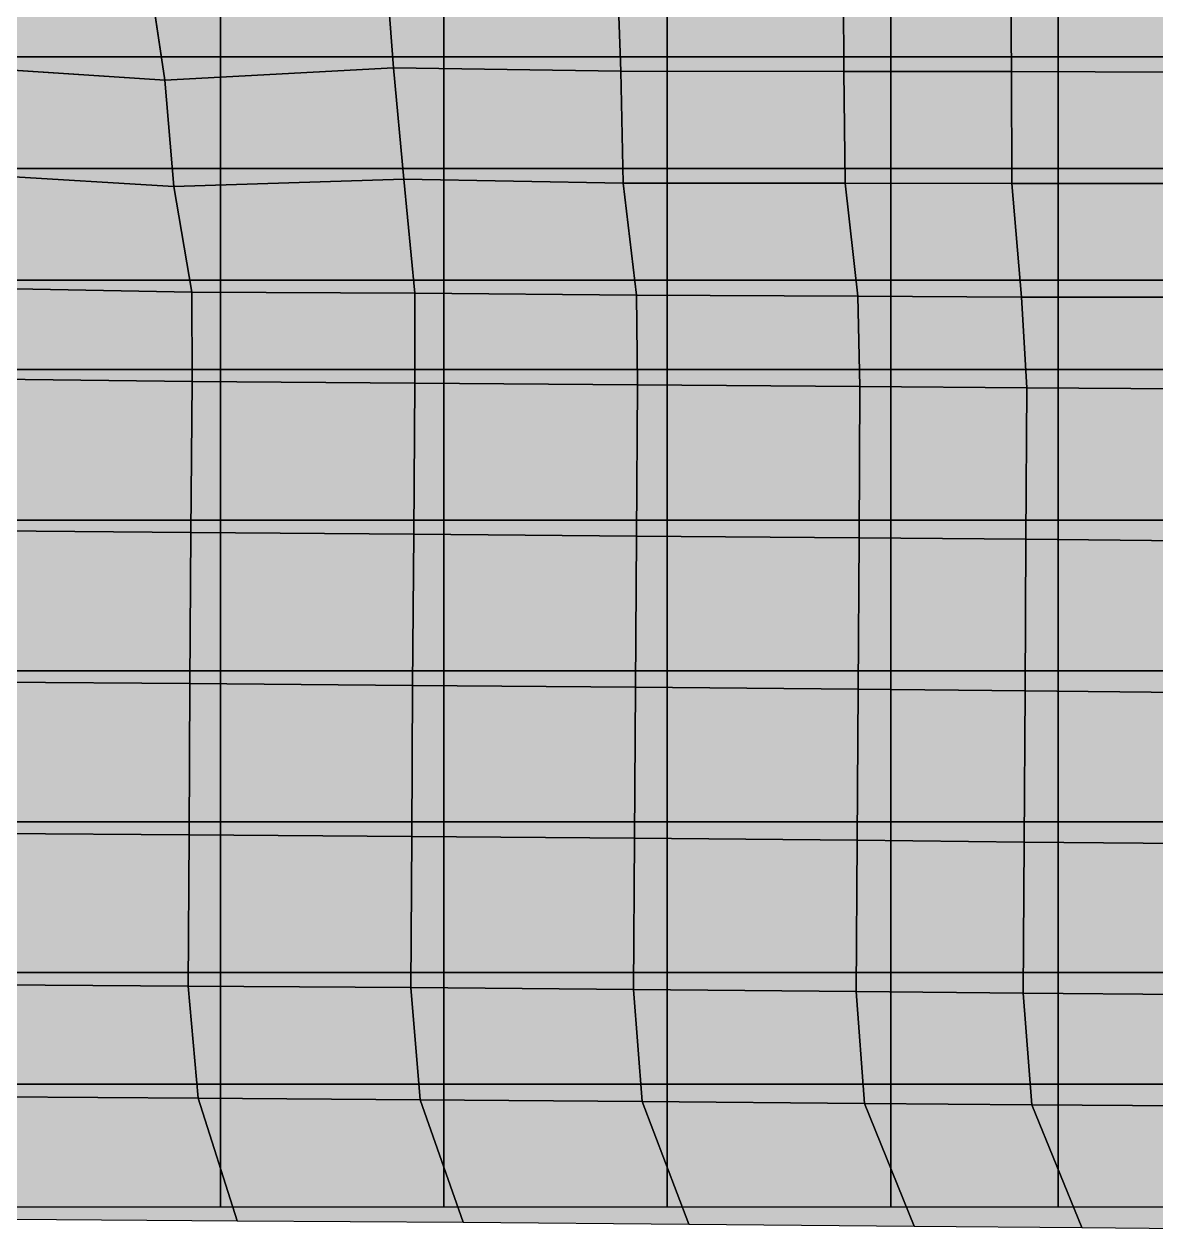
# Model space of a CAD drawing. Header units: inches. Extents: x -100 to 100, y -42 to 41.
# Drawn here: x -22.26 to -12.13, y -41.6 to -30.81 of the extents above; entities that cross this region are included whole.
import ezdxf

# ---------------------------------------------------------------- set-up
doc = ezdxf.new("R2010")
doc.units = ezdxf.units.IN
doc.header["$MEASUREMENT"] = 0
for name, color, linetype in [('Mesh-Acs', 7, 'Continuous'), ('Mesh-Ag1', 7, 'Continuous'), ('Mesh-Dc1', 7, 'Continuous'), ('Mesh-Dg1', 7, 'Continuous'), ('Mesh-Ds1', 7, 'Continuous'), ('Mesh-MPC', 7, 'Continuous'), ('Mesh-SCP(50%)_Acs', 7, 'Continuous'), ('Undeformed Mesh-Acs', 7, 'Continuous'), ('Undeformed Mesh-Ag1', 7, 'Continuous'), ('Undeformed Mesh-Dc1', 7, 'Continuous'), ('Undeformed Mesh-Dg1', 7, 'Continuous'), ('Undeformed Mesh-Ds1', 7, 'Continuous'), ('Undeformed Mesh-MPC', 7, 'Continuous'), ('Undeformed Mesh-SCP(50%)_Acs', 7, 'Continuous')]:
    doc.layers.add(name, color=color, linetype=linetype)

msp = doc.modelspace()

# ---------------------------------------------------------------- linework, layer by layer
at = {"color": 7, "true_color": 0xffffff, "transparency": 33554687}
for p, q in [((-20.9992, -31.3089), (-20.9992, -31.3089)), ((-20.9186, -32.2594), (-20.9186, -32.2594)), ((-20.7586, -33.2079), (-20.7586, -33.2079))]:
    msp.add_line(p, q, dxfattribs=at)
for points in [[(-23.1053, -31.16864), (-21.1409, -30.3465), (-23.2972, -30.2623)], [(-18.9519, -31.19781), (-19.0258, -30.2415), (-21.1409, -30.3465)], [(-18.9519, -31.19781), (-16.9537, -30.237), (-19.0258, -30.2415)], [(-18.9519, -31.19781), (-16.9158, -31.2266), (-16.9537, -30.237)], [(-16.9158, -31.2266), (-14.9248, -30.2318), (-16.9537, -30.237)], [(-16.9158, -31.2266), (-14.9205, -31.2301), (-14.9248, -30.2318)], [(-14.9205, -31.2301), (-13.4244, -30.2306), (-14.9248, -30.2318)], [(-14.9205, -31.2301), (-13.4196, -31.2313), (-13.4244, -30.2306)], [(-13.4196, -31.2313), (-11.9192, -30.2413), (-13.4244, -30.2306)], [(-13.4196, -31.2313), (-11.9192, -31.2368), (-11.9192, -30.2413)], [(-23.1053, -31.16864), (-20.9992, -31.3089), (-21.1409, -30.3465)], [(-18.9519, -31.19781), (-21.1409, -30.3465), (-20.9992, -31.3089)], [(-20.9992, -31.3089), (-23.1053, -31.16864), (-22.9717, -32.13853)], [(-18.9519, -31.19781), (-20.9992, -31.3089), (-20.9186, -32.2594)], [(-18.9519, -31.19781), (-20.9186, -32.2594), (-18.8584, -32.19358)], [(-16.9158, -31.2266), (-18.9519, -31.19781), (-18.8584, -32.19358)], [(-16.9158, -31.2266), (-18.8584, -32.19358), (-16.8967, -32.2319)], [(-14.9205, -31.2301), (-16.9158, -31.2266), (-16.8967, -32.2319)], [(-14.9205, -31.2301), (-16.8967, -32.2319), (-14.9062, -32.2319)], [(-13.4196, -31.2313), (-14.9205, -31.2301), (-14.9062, -32.2319)], [(-13.4196, -31.2313), (-14.9062, -32.2319), (-13.4158, -32.2353)], [(-11.9192, -31.2368), (-13.4196, -31.2313), (-13.4158, -32.2353)], [(-11.9192, -31.2368), (-13.4158, -32.2353), (-11.917, -32.2334)], [(-20.9992, -31.3089), (-22.9717, -32.13853), (-20.9186, -32.2594)], [(-22.9717, -32.13853), (-22.7435, -33.17103), (-20.7586, -33.2079)], [(-22.9717, -32.13853), (-20.7586, -33.2079), (-20.9186, -32.2594)], [(-20.7586, -33.2079), (-18.8584, -32.19358), (-20.9186, -32.2594)], [(-20.7586, -33.2079), (-18.7613, -33.2163), (-18.8584, -32.19358)], [(-18.7613, -33.2163), (-16.8967, -32.2319), (-18.8584, -32.19358)], [(-18.7613, -33.2163), (-16.7752, -33.2352), (-16.8967, -32.2319)], [(-16.8967, -32.2319), (-16.7752, -33.2352), (-14.7955, -33.2435)], [(-16.8967, -32.2319), (-14.7955, -33.2435), (-14.9062, -32.2319)], [(-14.9062, -32.2319), (-14.7955, -33.2435), (-13.3277, -33.2516)], [(-14.9062, -32.2319), (-13.3277, -33.2516), (-13.4158, -32.2353)], [(-13.4158, -32.2353), (-11.8777, -33.2512), (-11.917, -32.2334)], [(-13.4158, -32.2353), (-13.3277, -33.2516), (-11.8777, -33.2512)], [(-22.7458, -33.98302), (-20.7586, -33.2079), (-22.7435, -33.17103)], [(-22.7458, -33.98302), (-20.756, -34.006), (-20.7586, -33.2079)], [(-20.756, -34.006), (-18.7613, -33.2163), (-20.7586, -33.2079)], [(-20.756, -34.006), (-18.7618, -34.0216), (-18.7613, -33.2163)], [(-18.7618, -34.0216), (-16.7752, -33.2352), (-18.7613, -33.2163)], [(-18.7618, -34.0216), (-16.7677, -34.0379), (-16.7752, -33.2352)], [(-16.7677, -34.0379), (-14.7955, -33.2435), (-16.7752, -33.2352)], [(-16.7677, -34.0379), (-14.7758, -34.0521), (-14.7955, -33.2435)], [(-14.7758, -34.0521), (-13.3277, -33.2516), (-14.7955, -33.2435)], [(-14.7758, -34.0521), (-13.282, -34.0634), (-13.3277, -33.2516)], [(-13.282, -34.0634), (-11.8777, -33.2512), (-13.3277, -33.2516)], [(-13.282, -34.0634), (-11.7937, -34.0723), (-11.8777, -33.2512)], [(-22.7579, -35.34159), (-20.756, -34.006), (-22.7458, -33.98302)], [(-22.7579, -35.34159), (-20.7657, -35.3595), (-20.756, -34.006)], [(-20.756, -34.006), (-20.7657, -35.3595), (-18.771, -35.3755)], [(-20.756, -34.006), (-18.771, -35.3755), (-18.7618, -34.0216)], [(-18.771, -35.3755), (-16.7677, -34.0379), (-18.7618, -34.0216)], [(-18.771, -35.3755), (-16.7766, -35.3916), (-16.7677, -34.0379)], [(-16.7766, -35.3916), (-14.7758, -34.0521), (-16.7677, -34.0379)], [(-16.7766, -35.3916), (-14.7827, -35.4078), (-14.7758, -34.0521)], [(-14.7827, -35.4078), (-13.282, -34.0634), (-14.7758, -34.0521)], [(-14.7827, -35.4078), (-13.2895, -35.4192), (-13.282, -34.0634)], [(-13.282, -34.0634), (-13.2895, -35.4192), (-11.7995, -35.436)], [(-13.282, -34.0634), (-11.7995, -35.436), (-11.7937, -34.0723)], [(-22.7672, -36.69774), (-20.7657, -35.3595), (-22.7579, -35.34159)], [(-22.7672, -36.69774), (-20.7747, -36.7136), (-20.7657, -35.3595)], [(-20.7747, -36.7136), (-18.771, -35.3755), (-20.7657, -35.3595)], [(-20.7747, -36.7136), (-18.7805, -36.7289), (-18.771, -35.3755)], [(-18.7805, -36.7289), (-16.7766, -35.3916), (-18.771, -35.3755)], [(-18.7805, -36.7289), (-16.7853, -36.7451), (-16.7766, -35.3916)], [(-16.7853, -36.7451), (-14.7827, -35.4078), (-16.7766, -35.3916)], [(-16.7853, -36.7451), (-14.7906, -36.7619), (-14.7827, -35.4078)], [(-14.7906, -36.7619), (-13.2895, -35.4192), (-14.7827, -35.4078)], [(-14.7906, -36.7619), (-13.2971, -36.777), (-13.2895, -35.4192)], [(-13.2971, -36.777), (-11.7995, -35.436), (-13.2895, -35.4192)], [(-13.2971, -36.777), (-11.8035, -36.7929), (-11.7995, -35.436)], [(-22.7753, -38.0533), (-20.7747, -36.7136), (-22.7672, -36.69774)], [(-22.7753, -38.0533), (-20.7826, -38.068), (-20.7747, -36.7136)], [(-18.789, -38.0827), (-20.7747, -36.7136), (-20.7826, -38.068)], [(-18.789, -38.0827), (-18.7805, -36.7289), (-20.7747, -36.7136)], [(-18.789, -38.0827), (-16.7853, -36.7451), (-18.7805, -36.7289)], [(-18.789, -38.0827), (-16.7943, -38.0981), (-16.7853, -36.7451)], [(-16.7943, -38.0981), (-14.7906, -36.7619), (-16.7853, -36.7451)], [(-16.7943, -38.0981), (-14.7998, -38.1161), (-14.7906, -36.7619)], [(-14.7998, -38.1161), (-13.2971, -36.777), (-14.7906, -36.7619)], [(-14.7998, -38.1161), (-13.304, -38.1324), (-13.2971, -36.777)], [(-13.304, -38.1324), (-11.8035, -36.7929), (-13.2971, -36.777)], [(-13.304, -38.1324), (-11.8074, -38.1463), (-11.8035, -36.7929)], [(-20.7826, -38.068), (-22.7753, -38.0533), (-22.7825, -39.4085)], [(-20.7826, -38.068), (-22.7825, -39.4085), (-20.7898, -39.4226)], [(-18.7963, -39.4367), (-20.7826, -38.068), (-20.7898, -39.4226)], [(-18.7963, -39.4367), (-18.789, -38.0827), (-20.7826, -38.068)], [(-16.7943, -38.0981), (-18.789, -38.0827), (-18.7963, -39.4367)], [(-16.7943, -38.0981), (-18.7963, -39.4367), (-16.8028, -39.452)], [(-14.7998, -38.1161), (-16.7943, -38.0981), (-16.8028, -39.452)], [(-14.7998, -38.1161), (-16.8028, -39.452), (-14.8093, -39.4703)], [(-13.304, -38.1324), (-14.7998, -38.1161), (-14.8093, -39.4703)], [(-13.304, -38.1324), (-14.8093, -39.4703), (-13.313, -39.4852)], [(-11.8074, -38.1463), (-13.304, -38.1324), (-13.313, -39.4852)], [(-11.8074, -38.1463), (-13.313, -39.4852), (-11.8136, -39.4971)], [(-20.7898, -39.4226), (-22.7825, -39.4085), (-22.6877, -40.4136)], [(-20.7898, -39.4226), (-22.6877, -40.4136), (-20.6996, -40.4271)], [(-18.7119, -40.4415), (-18.7963, -39.4367), (-20.7898, -39.4226)], [(-18.7119, -40.4415), (-20.7898, -39.4226), (-20.6996, -40.4271)], [(-16.8028, -39.452), (-18.7963, -39.4367), (-18.7119, -40.4415)], [(-16.8028, -39.452), (-18.7119, -40.4415), (-16.7248, -40.4568)], [(-14.8093, -39.4703), (-16.8028, -39.452), (-16.7248, -40.4568)], [(-14.8093, -39.4703), (-16.7248, -40.4568), (-14.7351, -40.4739)], [(-13.313, -39.4852), (-14.8093, -39.4703), (-14.7351, -40.4739)], [(-13.313, -39.4852), (-14.7351, -40.4739), (-13.2374, -40.4856)], [(-13.313, -39.4852), (-13.2374, -40.4856), (-11.7372, -40.497)], [(-13.313, -39.4852), (-11.7372, -40.497), (-11.8136, -39.4971)], [(-22.3761, -41.5098), (-20.6996, -40.4271), (-22.6877, -40.4136)], [(-22.3761, -41.5098), (-20.3517, -41.524), (-20.6996, -40.4271)], [(-18.7119, -40.4415), (-20.6996, -40.4271), (-20.3517, -41.524)], [(-18.7119, -40.4415), (-20.3517, -41.524), (-18.3282, -41.5385)], [(-18.3282, -41.5385), (-16.7248, -40.4568), (-18.7119, -40.4415)], [(-18.3282, -41.5385), (-16.3061, -41.5549), (-16.7248, -40.4568)], [(-16.3061, -41.5549), (-14.7351, -40.4739), (-16.7248, -40.4568)], [(-16.3061, -41.5549), (-14.291, -41.5732), (-14.7351, -40.4739)], [(-14.291, -41.5732), (-13.2374, -40.4856), (-14.7351, -40.4739)], [(-14.291, -41.5732), (-12.7877, -41.5856), (-13.2374, -40.4856)], [(-13.2374, -40.4856), (-12.7877, -41.5856), (-11.2887, -41.5975)], [(-13.2374, -40.4856), (-11.2887, -41.5975), (-11.7372, -40.497)]]:
    msp.add_solid(points, dxfattribs=at)
at = {"layer": 'Mesh-Acs', "color": 18, "true_color": 0x000000, "transparency": 33554559}
for p, q in [((-20.9992, -31.3089), (-21.1409, -30.3465)), ((-23.1053, -31.16864), (-20.9992, -31.3089)), ((-20.9992, -31.3089), (-23.1053, -31.16864)), ((-20.9186, -32.2594), (-20.9992, -31.3089)), ((-20.9186, -32.2594), (-22.9717, -32.13853)), ((-22.9717, -32.13853), (-20.9186, -32.2594)), ((-20.7586, -33.2079), (-20.9186, -32.2594)), ((-22.7435, -33.17103), (-20.7586, -33.2079))]:
    msp.add_line(p, q, dxfattribs=at)
at = {"layer": 'Mesh-Ag1', "color": 18, "true_color": 0x000000, "transparency": 33554559}
for p, q in [((-20.7586, -33.2079), (-22.7435, -33.17103)), ((-20.756, -34.006), (-20.7586, -33.2079)), ((-18.7613, -33.2163), (-20.7586, -33.2079)), ((-20.7586, -33.2079), (-20.756, -34.006)), ((-18.7618, -34.0216), (-18.7613, -33.2163)), ((-18.7613, -33.2163), (-18.7618, -34.0216)), ((-16.7752, -33.2352), (-18.7613, -33.2163)), ((-16.7677, -34.0379), (-16.7752, -33.2352)), ((-14.7955, -33.2435), (-16.7752, -33.2352)), ((-16.7752, -33.2352), (-16.7677, -34.0379)), ((-14.7758, -34.0521), (-14.7955, -33.2435)), ((-13.3277, -33.2516), (-14.7955, -33.2435)), ((-14.7955, -33.2435), (-14.7758, -34.0521)), ((-11.8777, -33.2512), (-13.3277, -33.2516)), ((-13.282, -34.0634), (-13.3277, -33.2516)), ((-13.3277, -33.2516), (-13.282, -34.0634)), ((-22.7458, -33.98302), (-20.756, -34.006)), ((-20.756, -34.006), (-18.7618, -34.0216)), ((-18.7618, -34.0216), (-16.7677, -34.0379)), ((-16.7677, -34.0379), (-14.7758, -34.0521)), ((-14.7758, -34.0521), (-13.282, -34.0634)), ((-13.282, -34.0634), (-11.7937, -34.0723))]:
    msp.add_line(p, q, dxfattribs=at)
at = {"layer": 'Mesh-Dc1', "color": 18, "true_color": 0x000000, "transparency": 33554559}
for p, q in [((-20.756, -34.006), (-22.7458, -33.98302)), ((-20.7657, -35.3595), (-20.756, -34.006)), ((-20.756, -34.006), (-20.7657, -35.3595)), ((-18.7618, -34.0216), (-20.756, -34.006)), ((-18.771, -35.3755), (-18.7618, -34.0216)), ((-18.7618, -34.0216), (-18.771, -35.3755)), ((-16.7677, -34.0379), (-18.7618, -34.0216)), ((-16.7766, -35.3916), (-16.7677, -34.0379)), ((-16.7677, -34.0379), (-16.7766, -35.3916)), ((-14.7758, -34.0521), (-16.7677, -34.0379)), ((-14.7827, -35.4078), (-14.7758, -34.0521)), ((-14.7758, -34.0521), (-14.7827, -35.4078)), ((-13.282, -34.0634), (-14.7758, -34.0521)), ((-13.2895, -35.4192), (-13.282, -34.0634)), ((-13.282, -34.0634), (-13.2895, -35.4192)), ((-11.7937, -34.0723), (-13.282, -34.0634)), ((-20.7657, -35.3595), (-22.7579, -35.34159)), ((-22.7579, -35.34159), (-20.7657, -35.3595)), ((-20.7747, -36.7136), (-20.7657, -35.3595)), ((-20.7657, -35.3595), (-20.7747, -36.7136)), ((-18.771, -35.3755), (-20.7657, -35.3595)), ((-20.7657, -35.3595), (-18.771, -35.3755)), ((-18.7805, -36.7289), (-18.771, -35.3755)), ((-18.771, -35.3755), (-18.7805, -36.7289)), ((-16.7766, -35.3916), (-18.771, -35.3755)), ((-18.771, -35.3755), (-16.7766, -35.3916)), ((-16.7853, -36.7451), (-16.7766, -35.3916)), ((-16.7766, -35.3916), (-16.7853, -36.7451)), ((-14.7827, -35.4078), (-16.7766, -35.3916)), ((-16.7766, -35.3916), (-14.7827, -35.4078)), ((-14.7906, -36.7619), (-14.7827, -35.4078)), ((-14.7827, -35.4078), (-14.7906, -36.7619)), ((-13.2895, -35.4192), (-14.7827, -35.4078)), ((-14.7827, -35.4078), (-13.2895, -35.4192)), ((-13.2971, -36.777), (-13.2895, -35.4192)), ((-13.2895, -35.4192), (-13.2971, -36.777)), ((-11.7995, -35.436), (-13.2895, -35.4192)), ((-13.2895, -35.4192), (-11.7995, -35.436)), ((-20.7747, -36.7136), (-22.7672, -36.69774)), ((-22.7672, -36.69774), (-20.7747, -36.7136)), ((-20.7826, -38.068), (-20.7747, -36.7136)), ((-20.7747, -36.7136), (-20.7826, -38.068)), ((-18.7805, -36.7289), (-20.7747, -36.7136)), ((-20.7747, -36.7136), (-18.7805, -36.7289)), ((-18.789, -38.0827), (-18.7805, -36.7289)), ((-18.7805, -36.7289), (-18.789, -38.0827)), ((-16.7853, -36.7451), (-18.7805, -36.7289)), ((-18.7805, -36.7289), (-16.7853, -36.7451)), ((-16.7943, -38.0981), (-16.7853, -36.7451)), ((-16.7853, -36.7451), (-16.7943, -38.0981)), ((-14.7906, -36.7619), (-16.7853, -36.7451)), ((-16.7853, -36.7451), (-14.7906, -36.7619)), ((-14.7998, -38.1161), (-14.7906, -36.7619)), ((-14.7906, -36.7619), (-14.7998, -38.1161)), ((-13.2971, -36.777), (-14.7906, -36.7619)), ((-14.7906, -36.7619), (-13.2971, -36.777)), ((-13.304, -38.1324), (-13.2971, -36.777)), ((-13.2971, -36.777), (-13.304, -38.1324)), ((-11.8035, -36.7929), (-13.2971, -36.777)), ((-13.2971, -36.777), (-11.8035, -36.7929)), ((-20.7826, -38.068), (-22.7753, -38.0533)), ((-22.7753, -38.0533), (-20.7826, -38.068)), ((-20.7898, -39.4226), (-20.7826, -38.068)), ((-20.7826, -38.068), (-20.7898, -39.4226)), ((-18.789, -38.0827), (-20.7826, -38.068)), ((-20.7826, -38.068), (-18.789, -38.0827)), ((-18.7963, -39.4367), (-18.789, -38.0827)), ((-18.789, -38.0827), (-18.7963, -39.4367)), ((-16.7943, -38.0981), (-18.789, -38.0827)), ((-18.789, -38.0827), (-16.7943, -38.0981)), ((-16.8028, -39.452), (-16.7943, -38.0981)), ((-16.7943, -38.0981), (-16.8028, -39.452)), ((-14.7998, -38.1161), (-16.7943, -38.0981)), ((-16.7943, -38.0981), (-14.7998, -38.1161)), ((-14.8093, -39.4703), (-14.7998, -38.1161)), ((-14.7998, -38.1161), (-14.8093, -39.4703)), ((-13.304, -38.1324), (-14.7998, -38.1161)), ((-14.7998, -38.1161), (-13.304, -38.1324)), ((-13.313, -39.4852), (-13.304, -38.1324)), ((-13.304, -38.1324), (-13.313, -39.4852)), ((-11.8074, -38.1463), (-13.304, -38.1324)), ((-13.304, -38.1324), (-11.8074, -38.1463)), ((-22.7825, -39.4085), (-20.7898, -39.4226)), ((-20.7898, -39.4226), (-18.7963, -39.4367)), ((-18.7963, -39.4367), (-16.8028, -39.452)), ((-16.8028, -39.452), (-14.8093, -39.4703)), ((-14.8093, -39.4703), (-13.313, -39.4852)), ((-13.313, -39.4852), (-11.8136, -39.4971))]:
    msp.add_line(p, q, dxfattribs=at)
at = {"layer": 'Mesh-Dg1', "color": 18, "true_color": 0x000000, "transparency": 33554559}
for p, q in [((-20.6996, -40.4271), (-22.6877, -40.4136)), ((-20.3517, -41.524), (-20.6996, -40.4271)), ((-18.7119, -40.4415), (-20.6996, -40.4271)), ((-20.6996, -40.4271), (-20.3517, -41.524)), ((-18.3282, -41.5385), (-18.7119, -40.4415)), ((-16.7248, -40.4568), (-18.7119, -40.4415)), ((-18.7119, -40.4415), (-18.3282, -41.5385)), ((-16.3061, -41.5549), (-16.7248, -40.4568)), ((-14.7351, -40.4739), (-16.7248, -40.4568)), ((-16.7248, -40.4568), (-16.3061, -41.5549)), ((-14.291, -41.5732), (-14.7351, -40.4739)), ((-13.2374, -40.4856), (-14.7351, -40.4739)), ((-14.7351, -40.4739), (-14.291, -41.5732)), ((-12.7877, -41.5856), (-13.2374, -40.4856)), ((-13.2374, -40.4856), (-12.7877, -41.5856)), ((-11.7372, -40.497), (-13.2374, -40.4856)), ((-22.3761, -41.5098), (-20.3517, -41.524)), ((-20.3517, -41.524), (-18.3282, -41.5385)), ((-18.3282, -41.5385), (-16.3061, -41.5549)), ((-16.3061, -41.5549), (-14.291, -41.5732)), ((-14.291, -41.5732), (-12.7877, -41.5856)), ((-12.7877, -41.5856), (-11.2887, -41.5975))]:
    msp.add_line(p, q, dxfattribs=at)
at = {"layer": 'Mesh-Ds1', "color": 18, "true_color": 0x000000, "transparency": 33554559}
for p, q in [((-20.7898, -39.4226), (-22.7825, -39.4085)), ((-20.6996, -40.4271), (-20.7898, -39.4226)), ((-18.7963, -39.4367), (-20.7898, -39.4226)), ((-20.7898, -39.4226), (-20.6996, -40.4271)), ((-18.7119, -40.4415), (-18.7963, -39.4367)), ((-16.8028, -39.452), (-18.7963, -39.4367)), ((-18.7963, -39.4367), (-18.7119, -40.4415)), ((-16.7248, -40.4568), (-16.8028, -39.452)), ((-14.8093, -39.4703), (-16.8028, -39.452)), ((-16.8028, -39.452), (-16.7248, -40.4568)), ((-14.7351, -40.4739), (-14.8093, -39.4703)), ((-13.313, -39.4852), (-14.8093, -39.4703)), ((-14.8093, -39.4703), (-14.7351, -40.4739)), ((-13.2374, -40.4856), (-13.313, -39.4852)), ((-13.313, -39.4852), (-13.2374, -40.4856)), ((-11.8136, -39.4971), (-13.313, -39.4852)), ((-22.6877, -40.4136), (-20.6996, -40.4271)), ((-20.6996, -40.4271), (-18.7119, -40.4415)), ((-18.7119, -40.4415), (-16.7248, -40.4568)), ((-16.7248, -40.4568), (-14.7351, -40.4739)), ((-14.7351, -40.4739), (-13.2374, -40.4856)), ((-13.2374, -40.4856), (-11.7372, -40.497))]:
    msp.add_line(p, q, dxfattribs=at)
at = {"layer": 'Mesh-MPC', "color": 18, "true_color": 0x000000, "transparency": 33554559}
for p, q in [((-20.9992, -31.3089), (-20.9992, -31.3089)), ((-20.9186, -32.2594), (-20.9186, -32.2594)), ((-20.7586, -33.2079), (-20.7586, -33.2079))]:
    msp.add_line(p, q, dxfattribs=at)
at = {"layer": 'Mesh-SCP(50%)_Acs', "color": 18, "true_color": 0x000000, "transparency": 33554559}
for p, q in [((-18.9519, -31.19781), (-19.0258, -30.2415)), ((-19.0258, -30.2415), (-18.9519, -31.19781)), ((-16.9158, -31.2266), (-16.9537, -30.237)), ((-16.9537, -30.237), (-16.9158, -31.2266)), ((-14.9205, -31.2301), (-14.9248, -30.2318)), ((-14.9248, -30.2318), (-14.9205, -31.2301)), ((-13.4196, -31.2313), (-13.4244, -30.2306)), ((-13.4244, -30.2306), (-13.4196, -31.2313)), ((-21.1409, -30.3465), (-20.9992, -31.3089)), ((-18.9519, -31.19781), (-20.9992, -31.3089)), ((-20.9992, -31.3089), (-18.9519, -31.19781)), ((-18.8584, -32.19358), (-18.9519, -31.19781)), ((-16.9158, -31.2266), (-18.9519, -31.19781)), ((-18.9519, -31.19781), (-18.8584, -32.19358)), ((-18.9519, -31.19781), (-16.9158, -31.2266)), ((-16.8967, -32.2319), (-16.9158, -31.2266)), ((-14.9205, -31.2301), (-16.9158, -31.2266)), ((-16.9158, -31.2266), (-16.8967, -32.2319)), ((-16.9158, -31.2266), (-14.9205, -31.2301)), ((-14.9062, -32.2319), (-14.9205, -31.2301)), ((-13.4196, -31.2313), (-14.9205, -31.2301)), ((-14.9205, -31.2301), (-14.9062, -32.2319)), ((-14.9205, -31.2301), (-13.4196, -31.2313)), ((-13.4158, -32.2353), (-13.4196, -31.2313)), ((-11.9192, -31.2368), (-13.4196, -31.2313)), ((-13.4196, -31.2313), (-13.4158, -32.2353)), ((-13.4196, -31.2313), (-11.9192, -31.2368)), ((-20.9992, -31.3089), (-20.9186, -32.2594)), ((-18.8584, -32.19358), (-20.9186, -32.2594)), ((-20.9186, -32.2594), (-18.8584, -32.19358)), ((-20.9186, -32.2594), (-20.7586, -33.2079)), ((-18.7613, -33.2163), (-18.8584, -32.19358)), ((-16.8967, -32.2319), (-18.8584, -32.19358)), ((-18.8584, -32.19358), (-18.7613, -33.2163)), ((-18.8584, -32.19358), (-16.8967, -32.2319)), ((-16.7752, -33.2352), (-16.8967, -32.2319)), ((-16.8967, -32.2319), (-16.7752, -33.2352)), ((-14.9062, -32.2319), (-16.8967, -32.2319)), ((-16.8967, -32.2319), (-14.9062, -32.2319)), ((-14.7955, -33.2435), (-14.9062, -32.2319)), ((-14.9062, -32.2319), (-14.7955, -33.2435)), ((-13.4158, -32.2353), (-14.9062, -32.2319)), ((-14.9062, -32.2319), (-13.4158, -32.2353)), ((-11.917, -32.2334), (-13.4158, -32.2353)), ((-13.4158, -32.2353), (-11.917, -32.2334)), ((-13.3277, -33.2516), (-13.4158, -32.2353)), ((-13.4158, -32.2353), (-13.3277, -33.2516)), ((-20.7586, -33.2079), (-18.7613, -33.2163)), ((-18.7613, -33.2163), (-16.7752, -33.2352)), ((-16.7752, -33.2352), (-14.7955, -33.2435)), ((-14.7955, -33.2435), (-13.3277, -33.2516)), ((-13.3277, -33.2516), (-11.8777, -33.2512))]:
    msp.add_line(p, q, dxfattribs=at)
at = {"layer": 'Undeformed Mesh-Acs', "color": 1, "true_color": 0xff0000, "transparency": 33554687}
for p, q in [((-20.5, -31.1), (-20.5, -30.1)), ((-22.5, -31.1), (-20.5, -31.1)), ((-20.5, -31.1), (-22.5, -31.1)), ((-20.5, -32.1), (-20.5, -31.1)), ((-20.5, -32.1), (-22.5, -32.1)), ((-22.5, -32.1), (-20.5, -32.1)), ((-20.5, -33.1), (-20.5, -32.1)), ((-22.5, -33.1), (-20.5, -33.1))]:
    msp.add_line(p, q, dxfattribs=at)
at = {"layer": 'Undeformed Mesh-Ag1', "color": 1, "true_color": 0xff0000, "transparency": 33554687}
for p, q in [((-20.5, -33.1), (-22.5, -33.1)), ((-20.5, -33.9), (-20.5, -33.1)), ((-18.5, -33.1), (-20.5, -33.1)), ((-20.5, -33.1), (-20.5, -33.9)), ((-18.5, -33.9), (-18.5, -33.1)), ((-16.5, -33.1), (-18.5, -33.1)), ((-18.5, -33.1), (-18.5, -33.9)), ((-16.5, -33.9), (-16.5, -33.1)), ((-14.5, -33.1), (-16.5, -33.1)), ((-16.5, -33.1), (-16.5, -33.9)), ((-14.5, -33.9), (-14.5, -33.1)), ((-13, -33.1), (-14.5, -33.1)), ((-14.5, -33.1), (-14.5, -33.9)), ((-13, -33.9), (-13, -33.1)), ((-11.5, -33.1), (-13, -33.1)), ((-13, -33.1), (-13, -33.9)), ((-22.5, -33.9), (-20.5, -33.9)), ((-20.5, -33.9), (-18.5, -33.9)), ((-18.5, -33.9), (-16.5, -33.9)), ((-16.5, -33.9), (-14.5, -33.9)), ((-14.5, -33.9), (-13, -33.9)), ((-13, -33.9), (-11.5, -33.9))]:
    msp.add_line(p, q, dxfattribs=at)
at = {"layer": 'Undeformed Mesh-Dc1', "color": 1, "true_color": 0xff0000, "transparency": 33554687}
for p, q in [((-20.5, -33.9), (-22.5, -33.9)), ((-20.5, -35.25), (-20.5, -33.9)), ((-20.5, -33.9), (-20.5, -35.25)), ((-18.5, -33.9), (-20.5, -33.9)), ((-18.5, -35.25), (-18.5, -33.9)), ((-16.5, -33.9), (-18.5, -33.9)), ((-18.5, -33.9), (-18.5, -35.25)), ((-16.5, -35.25), (-16.5, -33.9)), ((-14.5, -33.9), (-16.5, -33.9)), ((-16.5, -33.9), (-16.5, -35.25)), ((-14.5, -35.25), (-14.5, -33.9)), ((-13, -33.9), (-14.5, -33.9)), ((-14.5, -33.9), (-14.5, -35.25)), ((-13, -35.25), (-13, -33.9)), ((-13, -33.9), (-13, -35.25)), ((-11.5, -33.9), (-13, -33.9)), ((-20.5, -35.25), (-22.5, -35.25)), ((-22.5, -35.25), (-20.5, -35.25)), ((-20.5, -36.6), (-20.5, -35.25)), ((-18.5, -35.25), (-20.5, -35.25)), ((-20.5, -35.25), (-20.5, -36.6)), ((-20.5, -35.25), (-18.5, -35.25)), ((-18.5, -36.6), (-18.5, -35.25)), ((-16.5, -35.25), (-18.5, -35.25)), ((-18.5, -35.25), (-18.5, -36.6)), ((-18.5, -35.25), (-16.5, -35.25)), ((-16.5, -36.6), (-16.5, -35.25)), ((-14.5, -35.25), (-16.5, -35.25)), ((-16.5, -35.25), (-16.5, -36.6)), ((-16.5, -35.25), (-14.5, -35.25)), ((-14.5, -36.6), (-14.5, -35.25)), ((-13, -35.25), (-14.5, -35.25)), ((-14.5, -35.25), (-14.5, -36.6)), ((-14.5, -35.25), (-13, -35.25)), ((-13, -36.6), (-13, -35.25)), ((-11.5, -35.25), (-13, -35.25)), ((-13, -35.25), (-13, -36.6)), ((-13, -35.25), (-11.5, -35.25)), ((-20.5, -36.6), (-22.5, -36.6)), ((-22.5, -36.6), (-20.5, -36.6)), ((-20.5, -37.95), (-20.5, -36.6)), ((-18.5, -36.6), (-20.5, -36.6)), ((-20.5, -36.6), (-20.5, -37.95)), ((-20.5, -36.6), (-18.5, -36.6)), ((-18.5, -37.95), (-18.5, -36.6)), ((-16.5, -36.6), (-18.5, -36.6)), ((-18.5, -36.6), (-18.5, -37.95)), ((-18.5, -36.6), (-16.5, -36.6)), ((-16.5, -37.95), (-16.5, -36.6)), ((-14.5, -36.6), (-16.5, -36.6)), ((-16.5, -36.6), (-16.5, -37.95)), ((-16.5, -36.6), (-14.5, -36.6)), ((-14.5, -37.95), (-14.5, -36.6)), ((-13, -36.6), (-14.5, -36.6)), ((-14.5, -36.6), (-14.5, -37.95)), ((-14.5, -36.6), (-13, -36.6)), ((-13, -37.95), (-13, -36.6)), ((-11.5, -36.6), (-13, -36.6)), ((-13, -36.6), (-13, -37.95)), ((-13, -36.6), (-11.5, -36.6)), ((-20.5, -37.95), (-22.5, -37.95)), ((-22.5, -37.95), (-20.5, -37.95)), ((-20.5, -39.3), (-20.5, -37.95)), ((-18.5, -37.95), (-20.5, -37.95)), ((-20.5, -37.95), (-20.5, -39.3)), ((-20.5, -37.95), (-18.5, -37.95)), ((-18.5, -39.3), (-18.5, -37.95)), ((-16.5, -37.95), (-18.5, -37.95)), ((-18.5, -37.95), (-18.5, -39.3)), ((-18.5, -37.95), (-16.5, -37.95)), ((-16.5, -39.3), (-16.5, -37.95)), ((-14.5, -37.95), (-16.5, -37.95)), ((-16.5, -37.95), (-16.5, -39.3)), ((-16.5, -37.95), (-14.5, -37.95)), ((-14.5, -39.3), (-14.5, -37.95)), ((-13, -37.95), (-14.5, -37.95)), ((-14.5, -37.95), (-14.5, -39.3)), ((-14.5, -37.95), (-13, -37.95)), ((-13, -39.3), (-13, -37.95)), ((-11.5, -37.95), (-13, -37.95)), ((-13, -37.95), (-13, -39.3)), ((-13, -37.95), (-11.5, -37.95)), ((-22.5, -39.3), (-20.5, -39.3)), ((-20.5, -39.3), (-18.5, -39.3)), ((-18.5, -39.3), (-16.5, -39.3)), ((-16.5, -39.3), (-14.5, -39.3)), ((-14.5, -39.3), (-13, -39.3)), ((-13, -39.3), (-11.5, -39.3))]:
    msp.add_line(p, q, dxfattribs=at)
at = {"layer": 'Undeformed Mesh-Dg1', "color": 1, "true_color": 0xff0000, "transparency": 33554687}
for p, q in [((-20.5, -40.3), (-22.5, -40.3)), ((-20.5, -41.4), (-20.5, -40.3)), ((-18.5, -40.3), (-20.5, -40.3)), ((-20.5, -40.3), (-20.5, -41.4)), ((-18.5, -41.4), (-18.5, -40.3)), ((-16.5, -40.3), (-18.5, -40.3)), ((-18.5, -40.3), (-18.5, -41.4)), ((-16.5, -41.4), (-16.5, -40.3)), ((-14.5, -40.3), (-16.5, -40.3)), ((-16.5, -40.3), (-16.5, -41.4)), ((-14.5, -41.4), (-14.5, -40.3)), ((-13, -40.3), (-14.5, -40.3)), ((-14.5, -40.3), (-14.5, -41.4)), ((-13, -41.4), (-13, -40.3)), ((-13, -40.3), (-13, -41.4)), ((-11.5, -40.3), (-13, -40.3)), ((-22.5, -41.4), (-20.5, -41.4)), ((-20.5, -41.4), (-18.5, -41.4)), ((-18.5, -41.4), (-16.5, -41.4)), ((-16.5, -41.4), (-14.5, -41.4)), ((-14.5, -41.4), (-13, -41.4)), ((-13, -41.4), (-11.5, -41.4))]:
    msp.add_line(p, q, dxfattribs=at)
at = {"layer": 'Undeformed Mesh-Ds1', "color": 1, "true_color": 0xff0000, "transparency": 33554687}
for p, q in [((-20.5, -39.3), (-22.5, -39.3)), ((-20.5, -40.3), (-20.5, -39.3)), ((-18.5, -39.3), (-20.5, -39.3)), ((-20.5, -39.3), (-20.5, -40.3)), ((-18.5, -40.3), (-18.5, -39.3)), ((-16.5, -39.3), (-18.5, -39.3)), ((-18.5, -39.3), (-18.5, -40.3)), ((-16.5, -40.3), (-16.5, -39.3)), ((-14.5, -39.3), (-16.5, -39.3)), ((-16.5, -39.3), (-16.5, -40.3)), ((-14.5, -40.3), (-14.5, -39.3)), ((-13, -39.3), (-14.5, -39.3)), ((-14.5, -39.3), (-14.5, -40.3)), ((-13, -40.3), (-13, -39.3)), ((-13, -39.3), (-13, -40.3)), ((-11.5, -39.3), (-13, -39.3)), ((-22.5, -40.3), (-20.5, -40.3)), ((-20.5, -40.3), (-18.5, -40.3)), ((-18.5, -40.3), (-16.5, -40.3)), ((-16.5, -40.3), (-14.5, -40.3)), ((-14.5, -40.3), (-13, -40.3)), ((-13, -40.3), (-11.5, -40.3))]:
    msp.add_line(p, q, dxfattribs=at)
at = {"layer": 'Undeformed Mesh-MPC', "color": 1, "true_color": 0xff0000, "transparency": 33554687}
for p, q in [((-20.5, -31.1), (-20.5, -31.1)), ((-20.5, -32.1), (-20.5, -32.1)), ((-20.5, -33.1), (-20.5, -33.1))]:
    msp.add_line(p, q, dxfattribs=at)
at = {"layer": 'Undeformed Mesh-SCP(50%)_Acs', "color": 1, "true_color": 0xff0000, "transparency": 33554687}
for p, q in [((-20.5, -30.1), (-20.5, -31.1)), ((-18.5, -31.1), (-18.5, -30.1)), ((-18.5, -30.1), (-18.5, -31.1)), ((-16.5, -31.1), (-16.5, -30.1)), ((-16.5, -30.1), (-16.5, -31.1)), ((-14.5, -31.1), (-14.5, -30.1)), ((-14.5, -30.1), (-14.5, -31.1)), ((-13, -31.1), (-13, -30.1)), ((-13, -30.1), (-13, -31.1)), ((-18.5, -31.1), (-20.5, -31.1)), ((-20.5, -31.1), (-20.5, -32.1)), ((-20.5, -31.1), (-18.5, -31.1)), ((-18.5, -32.1), (-18.5, -31.1)), ((-16.5, -31.1), (-18.5, -31.1)), ((-18.5, -31.1), (-18.5, -32.1)), ((-18.5, -31.1), (-16.5, -31.1)), ((-16.5, -32.1), (-16.5, -31.1)), ((-14.5, -31.1), (-16.5, -31.1)), ((-16.5, -31.1), (-16.5, -32.1)), ((-16.5, -31.1), (-14.5, -31.1)), ((-14.5, -32.1), (-14.5, -31.1)), ((-13, -31.1), (-14.5, -31.1)), ((-14.5, -31.1), (-14.5, -32.1)), ((-14.5, -31.1), (-13, -31.1)), ((-13, -32.1), (-13, -31.1)), ((-11.5, -31.1), (-13, -31.1)), ((-13, -31.1), (-13, -32.1)), ((-13, -31.1), (-11.5, -31.1)), ((-18.5, -32.1), (-20.5, -32.1)), ((-20.5, -32.1), (-20.5, -33.1)), ((-20.5, -32.1), (-18.5, -32.1)), ((-18.5, -33.1), (-18.5, -32.1)), ((-16.5, -32.1), (-18.5, -32.1)), ((-18.5, -32.1), (-18.5, -33.1)), ((-18.5, -32.1), (-16.5, -32.1)), ((-16.5, -33.1), (-16.5, -32.1)), ((-16.5, -32.1), (-16.5, -33.1)), ((-14.5, -32.1), (-16.5, -32.1)), ((-16.5, -32.1), (-14.5, -32.1)), ((-14.5, -33.1), (-14.5, -32.1)), ((-14.5, -32.1), (-14.5, -33.1)), ((-13, -32.1), (-14.5, -32.1)), ((-14.5, -32.1), (-13, -32.1)), ((-13, -33.1), (-13, -32.1)), ((-13, -32.1), (-13, -33.1)), ((-11.5, -32.1), (-13, -32.1)), ((-13, -32.1), (-11.5, -32.1)), ((-20.5, -33.1), (-18.5, -33.1)), ((-18.5, -33.1), (-16.5, -33.1)), ((-16.5, -33.1), (-14.5, -33.1)), ((-14.5, -33.1), (-13, -33.1)), ((-13, -33.1), (-11.5, -33.1))]:
    msp.add_line(p, q, dxfattribs=at)

doc.saveas('drawing.dxf')
